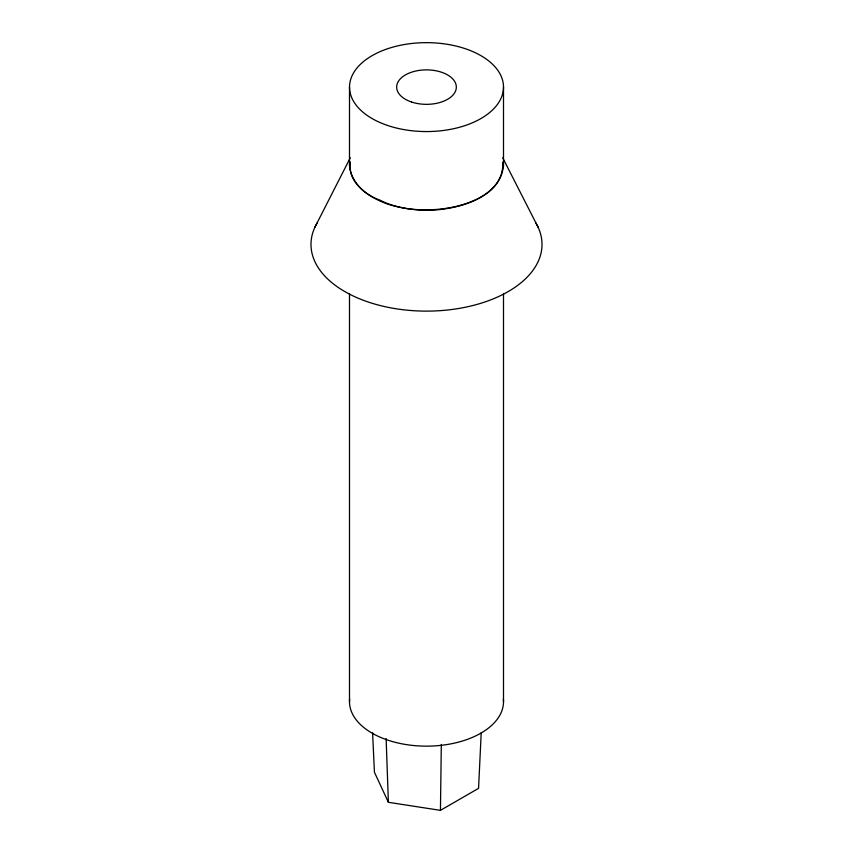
<?xml version="1.0" encoding="UTF-8"?>
<svg xmlns="http://www.w3.org/2000/svg" width="853" height="853" viewBox="0 0 853 853"><rect width="100%" height="100%" fill="white"/><g stroke="black" fill="none" stroke-linecap="round" stroke-linejoin="round"><path stroke-width="1.28" d="M372.58 732.652L374.435 772.232L388.382 802.3L440.447 810.35L441.31 744.445M481.209 732.812L478.565 788.343L440.447 810.35M503.505 87.113A77.005 44.463 0 0 1 387.998 125.604A77.005 44.463 0 0 1 387.998 48.61A77.005 44.463 0 0 1 503.505 87.113L503.505 165.695C500.658 193.098 470.163 205.029 446.428 208.644C426.926 212.002 406.87 209.913 387.998 204.198C370.053 197.96 347.171 183.8 350.274 161.921M349.495 87.113L349.495 165.695C351.063 182.286 364.881 194.974 380.001 200.146C397.125 209.038 417.373 210.798 436.405 209.443C462.742 207.546 504.667 195.092 502.716 162.219M349.495 165.695L350.082 163.147M314.928 227.175L350.316 157.72M502.684 157.72L538.072 227.175M502.726 162.571L503.505 165.695M386.132 738.559L388.382 802.3M502.204 171.453L502.214 171.997M503.505 293.485L503.505 701.699M349.495 293.485L349.495 701.699M503.377 699.129A77.005 44.463 0 0 1 426.5 746.151A77.005 44.463 0 0 1 349.623 699.129M535.727 222.74A115.507 66.683 0 0 1 426.5 311.121A115.507 66.683 0 0 1 317.273 222.74M411.583 102.029A29.834 17.231 0 0 0 456.334 87.113A29.834 17.231 0 0 0 411.583 72.185A29.834 17.231 0 0 0 411.583 102.029"/></g></svg>
